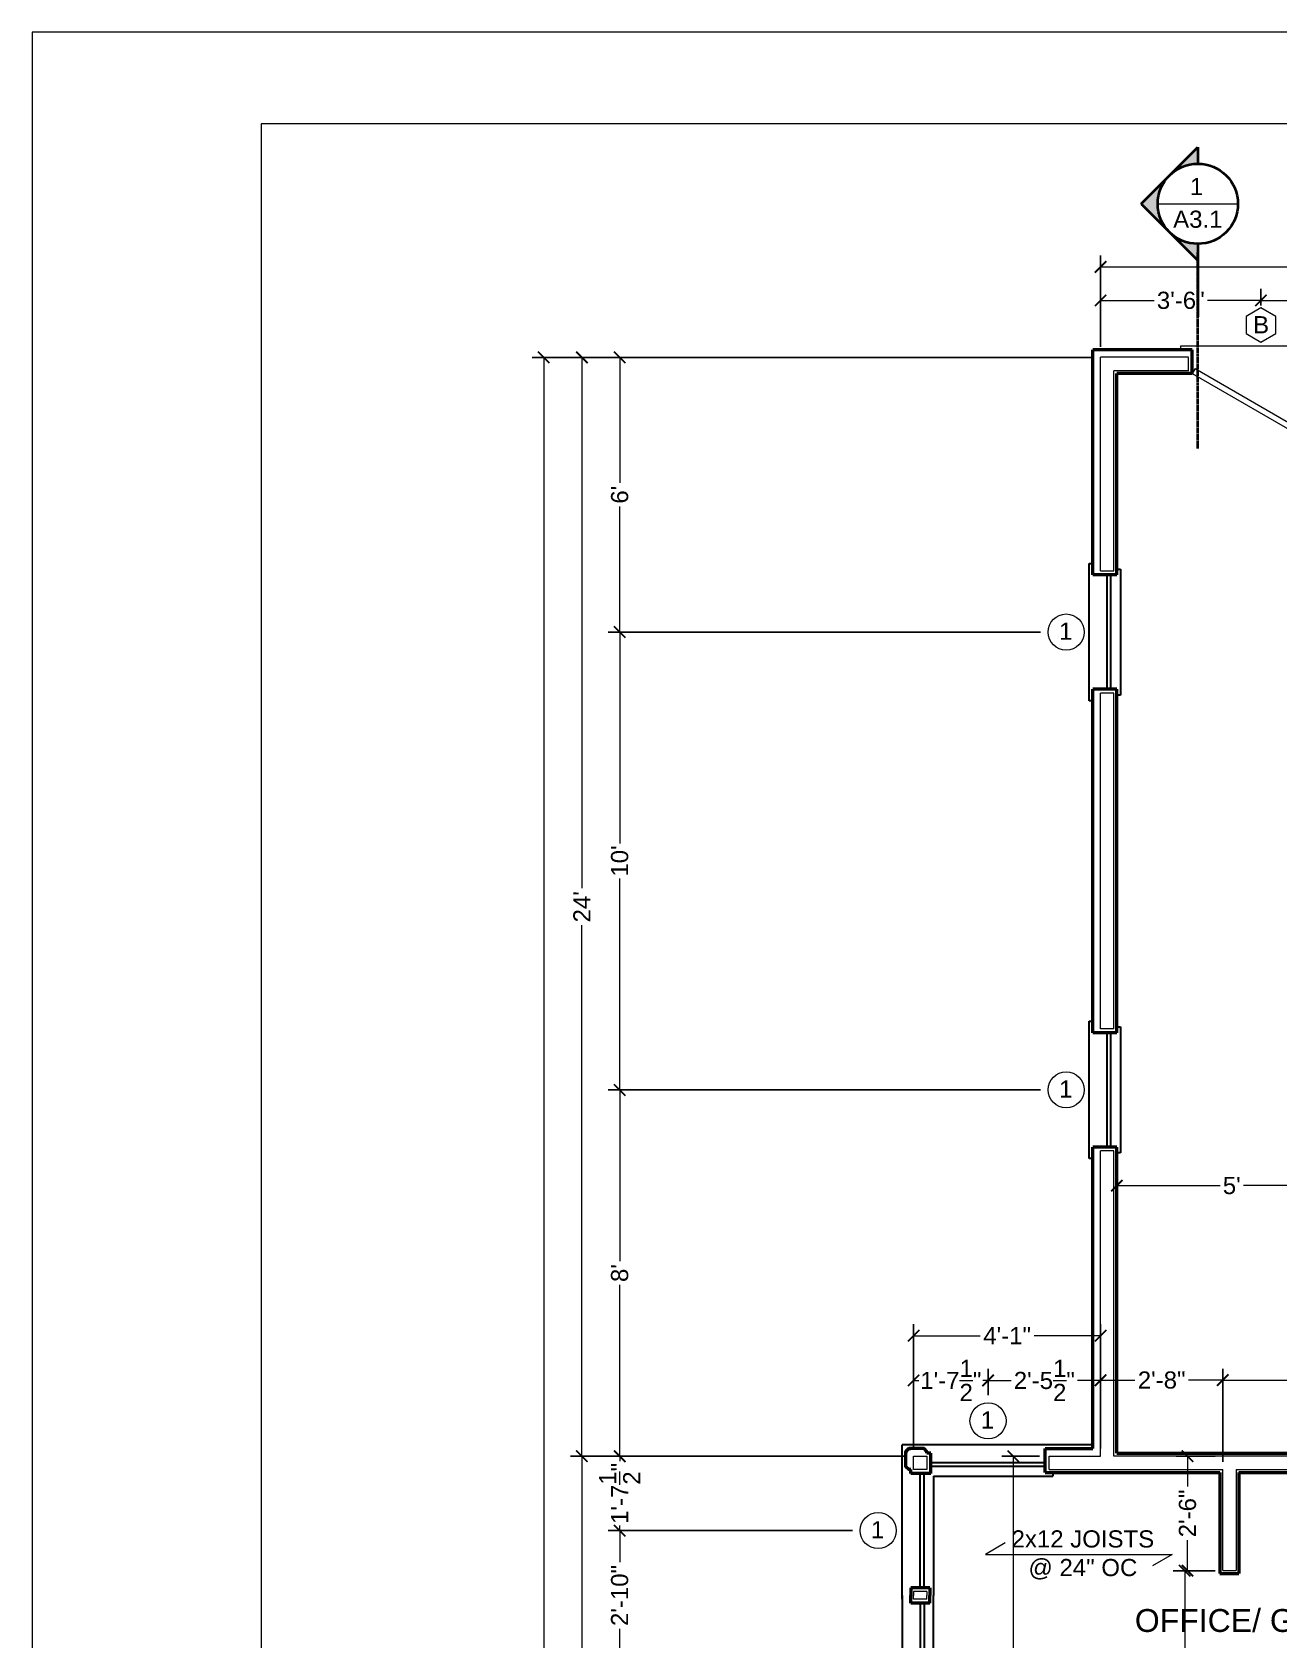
# Model space of a CAD drawing. Header units: inches. Extents: x -4969 to 16721, y 2489 to 24693.
# Drawn here: x 84 to 410.7, y 7537.1 to 7958.5 of the extents above; entities that cross this region are included whole.
import ezdxf

# ---------------------------------------------------------------- set-up
doc = ezdxf.new("R2010")
doc.units = ezdxf.units.IN
doc.header["$MEASUREMENT"] = 0
doc.linetypes.add('CENTER', pattern=[2, 1.25, -0.25, 0.25, -0.25])
doc.layers.get('0').update_dxf_attribs({"lineweight": 5})
doc.layers.add('0-NPLT', color=1, linetype='Continuous', plot=False)
for name, color, linetype, lineweight in [('1', 1, 'Continuous', 9), ('2', 6, 'Continuous', 20), ('3', 3, 'Continuous', 30), ('5', 4, 'Continuous', 50), ('A-DIMSx', 7, 'Continuous', 9), ('A-LINK', 7, 'Continuous', 40), ('A-SYMB', 7, 'Continuous', 20), ('A-TEXTx', 7, 'Continuous', 20)]:
    doc.layers.add(name, color=color, linetype=linetype, lineweight=lineweight)
doc.styles.get("Standard").update_dxf_attribs({"font": 'Arial.ttf'})
doc.dimstyles.get("Standard").update_dxf_attribs({"dimtxt": 3, "dimasz": 2, "dimexe": 0.03125, "dimexo": 0.0625, "dimgap": 0.03125, "dimtad": 0, "dimtoh": 1, "dimdec": 4, "dimlfac": 0.99985, "dimzin": 0, "dimdsep": 46, "dimlunit": 4, "dimtxsty": 'Standard', "dimblk": 'ARCHTICK', "dimblk1": 'ARCHTICK', "dimblk2": 'ARCHTICK', "dimcen": 0.09, "dimclrt": 256, "dimadec": 0, "dimazin": 0, "dimtfac": 1, "dimtdec": 4, "dimtofl": 0, "dimtmove": 0, "dimatfit": 3, "dimfxl": 1, "dimtolj": 1, "dimtzin": 0, "dimarcsym": 0})

# ---------------------------------------------------------------- blocks, each defined once
blk = doc.blocks.new('Section Callout')
at = {"layer": 'A-LINK', "ltscale": 0.1}
h = blk.add_hatch(color=152, dxfattribs=at)
h.paths.add_polyline_path([(1891.06, 7392.5), (1883.64, 7385.08), (1891.06, 7377.65, -0.198912), (1887.98, 7385.08, -0.198912)])
h.paths.add_polyline_path([(1898.48, 7399.92), (1891.06, 7392.5, -0.198912), (1898.48, 7395.58)])
h.paths.add_polyline_path([(1891.06, 7377.65), (1898.48, 7370.23), (1898.48, 7374.58, -0.198912)])
at = {"layer": 'A-LINK', "color": 152, "ltscale": 0.1}
for p, q in [((1883.64, 7385.08), (1898.48, 7399.92)), ((1898.48, 7399.92), (1898.48, 7395.58)), ((1883.64, 7385.08), (1898.48, 7370.23)), ((1898.48, 7374.58), (1898.48, 7370.23)), ((1898.48, 7370.23), (1898.48, 7355.49))]:
    blk.add_line(p, q, dxfattribs=at)
blk.add_circle((1898.48, 7385.08), 10.5, dxfattribs=at)
blk = doc.blocks.new('BORDER 11X17')
at = {"layer": '0-NPLT', "lineweight": 9, "ltscale": 0.1}
blk.add_lwpolyline([(29864.74, -10461.77), (29048.74, -10461.77), (29048.74, -10989.77), (29864.74, -10989.77), (29864.74, -10461.77)], dxfattribs=at)
blk.add_lwpolyline([(29792.74, -10473.77), (29078.74, -10473.77), (29078.74, -10977.77), (29792.74, -10977.77)], close=True, dxfattribs=at)
blk = doc.blocks.new('door plan 36 thirdclosed')
at = {"layer": '1'}
for p, q in [((6155.71, 1261.81), (6155.71, 1265.31)), ((6193.71, 1261.81), (6193.71, 1265.31))]:
    blk.add_line(p, q, dxfattribs=at)
at = {"layer": '1', "lineweight": 5, "ltscale": 0.1}
for p, q in [((6191.96, 1262.36), (6160.78, 1244.36)), ((6192.71, 1261.06), (6161.53, 1243.06)), ((6191.96, 1262.36), (6192.71, 1261.06))]:
    blk.add_line(p, q, dxfattribs=at)
at = {"layer": '1'}
blk.add_arc((6192.71, 1261.06), 36, 180, 210, dxfattribs=at)
at = {"layer": '2'}
for p, q in [((6195.71, 1268.31), (6153.71, 1268.31)), ((6153.71, 1268.31), (6153.71, 1267.31)), ((6195.71, 1267.31), (6195.71, 1268.31))]:
    blk.add_line(p, q, dxfattribs=at)
at = {"layer": '5'}
for p, q in [((6156.71, 1261.06), (6156.71, 1267.31)), ((6192.71, 1261.06), (6192.71, 1267.31))]:
    blk.add_line(p, q, dxfattribs=at)
blk = doc.blocks.new('_ArchTick')
at = {"color": 0, "linetype": 'ByBlock', "lineweight": 0, "const_width": 0.15}
blk.add_lwpolyline([(-0.5, -0.5), (0.5, 0.5)], dxfattribs=at)
blk = doc.blocks.new('*D432')
at = {"layer": 'A-DIMSx', "color": 0, "lineweight": -2, "ltscale": 0.1, "transparency": 16777216}
for p, q in [((298.99, 7565.77), (234.97, 7565.77)), ((298.99, 7531.77), (234.97, 7531.77))]:
    blk.add_line(p, q, dxfattribs=at)
at = {"layer": 'A-DIMSx', "color": 0, "lineweight": 5, "ltscale": 0.1, "transparency": 16777216}
for p, q in [((237.97, 7565.77), (237.97, 7557.54)), ((237.97, 7531.77), (237.97, 7540.01))]:
    blk.add_line(p, q, dxfattribs=at)
at = {"layer": 'Defpoints', "color": 0, "ltscale": 0.1, "transparency": 16777216}
for p in [(237.97, 7565.77), (300.99, 7565.77), (300.99, 7531.77)]:
    blk.add_point(p, dxfattribs=at)
at = {"layer": 'A-DIMSx', "color": 0, "lineweight": 5, "ltscale": 0.1, "transparency": 16777216, "xscale": 3, "yscale": 3, "zscale": 3}
for p, rotation in [((237.97, 7565.77), 90), ((237.97, 7531.77), 270)]:
    blk.add_blockref('_ArchTick', p, dxfattribs=dict(at, rotation=rotation))
at = {"layer": 'A-DIMSx', "ltscale": 0.1, "transparency": 16777216, "insert": (237.97, 7548.77), "char_height": 4.5, "attachment_point": 5, "rotation": 90}
blk.add_mtext('\\A1;2\'-10"', dxfattribs=at)
blk = doc.blocks.new('*D433')
at = {"layer": 'A-DIMSx', "color": 0, "lineweight": -2, "ltscale": 0.1, "transparency": 16777216}
for p, q in [((311, 7585.27), (234.97, 7585.27)), ((298.99, 7565.77), (234.97, 7565.77))]:
    blk.add_line(p, q, dxfattribs=at)
at = {"layer": 'A-DIMSx', "color": 0, "lineweight": 5, "ltscale": 0.1, "transparency": 16777216}
for p, q in [((237.97, 7585.27), (237.97, 7583.93)), ((237.97, 7565.77), (237.97, 7567.11))]:
    blk.add_line(p, q, dxfattribs=at)
at = {"layer": 'Defpoints', "color": 0, "ltscale": 0.1, "transparency": 16777216}
for p in [(237.97, 7585.27), (313, 7585.27), (300.99, 7565.77)]:
    blk.add_point(p, dxfattribs=at)
at = {"layer": 'A-DIMSx', "color": 0, "lineweight": 5, "ltscale": 0.1, "transparency": 16777216, "xscale": 3, "yscale": 3, "zscale": 3}
for p, rotation in [((237.97, 7585.27), 90), ((237.97, 7565.77), 270)]:
    blk.add_blockref('_ArchTick', p, dxfattribs=dict(at, rotation=rotation))
at = {"layer": 'A-DIMSx', "ltscale": 0.1, "transparency": 16777216, "insert": (237.97, 7575.52), "char_height": 4.5, "attachment_point": 5, "rotation": 90}
blk.add_mtext('\\A1;1\'-7{\\H1x;\\S1/2;}"', dxfattribs=at)
blk = doc.blocks.new('glazed porch')
at = {"layer": '1'}
for p, q in [((3378.96, 7427.53), (3378.96, 7430.53)), ((3382.46, 7427.53), (3382.46, 7430.53)), ((3382.46, 7427.53), (3378.96, 7427.53)), ((3382.46, 7395.53), (3378.96, 7395.53)), ((3378.96, 7395.53), (3378.96, 7394.53)), ((3382.46, 7395.53), (3382.46, 7394.53))]:
    blk.add_line(p, q, dxfattribs=at)
at = {"layer": '3'}
for p, q in [((3375.96, 7394.53), (3375.96, 7430.53)), ((3380.68, 7396.53), (3380.68, 7426.53)), ((3381.68, 7396.53), (3381.68, 7426.53)), ((3384.21, 7427.78), (3384.21, 7394.53))]:
    blk.add_line(p, q, dxfattribs=at)
at = {"layer": '5'}
for p, q in [((3378.21, 7426.53), (3378.21, 7427.78)), ((3383.21, 7426.53), (3378.21, 7426.53)), ((3383.21, 7426.53), (3383.21, 7427.78)), ((3383.21, 7396.53), (3378.21, 7396.53)), ((3378.21, 7396.53), (3378.21, 7394.53)), ((3383.21, 7396.53), (3383.21, 7394.53))]:
    blk.add_line(p, q, dxfattribs=at)
for points in [[(3376.96, 7430.53), (3376.96, 7428.53), (3377.71, 7427.78), (3378.21, 7427.78)], [(3384.21, 7430.53), (3384.21, 7427.78), (3383.21, 7427.78)]]:
    blk.add_lwpolyline(points, dxfattribs=at)
blk = doc.blocks.new('*D434')
at = {"layer": 'A-DIMSx', "color": 0, "lineweight": -2, "ltscale": 0.1, "transparency": 16777216}
for p, q in [((311, 7585.27), (225.06, 7585.27)), ((298, 7297.27), (225.06, 7297.27))]:
    blk.add_line(p, q, dxfattribs=at)
at = {"layer": 'A-DIMSx', "color": 0, "lineweight": 5, "ltscale": 0.1, "transparency": 16777216}
for p, q in [((228.06, 7585.27), (228.06, 7446.13)), ((228.06, 7297.27), (228.06, 7436.42))]:
    blk.add_line(p, q, dxfattribs=at)
at = {"layer": 'Defpoints', "color": 0, "ltscale": 0.1, "transparency": 16777216}
for p in [(228.06, 7585.27), (313, 7585.27), (300, 7297.27)]:
    blk.add_point(p, dxfattribs=at)
at = {"layer": 'A-DIMSx', "color": 0, "lineweight": 5, "ltscale": 0.1, "transparency": 16777216, "xscale": 3, "yscale": 3, "zscale": 3}
for p, rotation in [((228.06, 7585.27), 90), ((228.06, 7297.27), 270)]:
    blk.add_blockref('_ArchTick', p, dxfattribs=dict(at, rotation=rotation))
at = {"layer": 'A-DIMSx', "ltscale": 0.1, "transparency": 16777216, "insert": (228.06, 7441.27), "char_height": 4.5, "attachment_point": 5, "rotation": 90}
blk.add_mtext("\\A1;24'", dxfattribs=at)
blk = doc.blocks.new('*D436')
at = {"layer": 'A-DIMSx', "color": 0, "lineweight": -2, "ltscale": 0.1, "transparency": 16777216}
for p, q in [((348, 7585.27), (338.12, 7585.27)), ((340.98, 7439.27), (338.12, 7439.27))]:
    blk.add_line(p, q, dxfattribs=at)
at = {"layer": 'A-DIMSx', "color": 0, "lineweight": 5, "ltscale": 0.1, "transparency": 16777216}
for p, q in [((341.12, 7585.27), (341.12, 7520.79)), ((341.12, 7439.27), (341.12, 7503.76))]:
    blk.add_line(p, q, dxfattribs=at)
at = {"layer": 'Defpoints', "color": 0, "ltscale": 0.1, "transparency": 16777216}
for p in [(341.12, 7585.27), (350, 7585.27), (342.98, 7439.27)]:
    blk.add_point(p, dxfattribs=at)
at = {"layer": 'A-DIMSx', "color": 0, "lineweight": 5, "ltscale": 0.1, "transparency": 16777216, "xscale": 3, "yscale": 3, "zscale": 3}
for p, rotation in [((341.12, 7585.27), 90), ((341.12, 7439.27), 270)]:
    blk.add_blockref('_ArchTick', p, dxfattribs=dict(at, rotation=rotation))
at = {"layer": 'A-DIMSx', "ltscale": 0.1, "transparency": 16777216, "insert": (341.12, 7512.27), "char_height": 4.5, "attachment_point": 5, "rotation": 90}
blk.add_mtext('\\A1;12\'-2"', dxfattribs=at)
blk = doc.blocks.new('*D453')
at = {"layer": 'A-DIMSx', "color": 0, "lineweight": -2, "ltscale": 0.1, "transparency": 16777216}
for p, q in [((396, 7583.77), (396, 7608.21)), ((522, 7583.77), (522, 7608.21))]:
    blk.add_line(p, q, dxfattribs=at)
at = {"layer": 'A-DIMSx', "color": 0, "lineweight": 5, "ltscale": 0.1, "transparency": 16777216}
for p, q in [((396, 7605.21), (450.48, 7605.21)), ((522, 7605.21), (467.51, 7605.21))]:
    blk.add_line(p, q, dxfattribs=at)
at = {"layer": 'Defpoints', "color": 0, "ltscale": 0.1, "transparency": 16777216}
for p in [(396, 7605.21), (396, 7581.77), (522, 7581.77)]:
    blk.add_point(p, dxfattribs=at)
at = {"layer": 'A-DIMSx', "color": 0, "lineweight": 5, "ltscale": 0.1, "transparency": 16777216, "xscale": 3, "yscale": 3, "zscale": 3, "rotation": 180}
blk.add_blockref('_ArchTick', (396, 7605.21), dxfattribs=at)
at = {"layer": 'A-DIMSx', "color": 0, "lineweight": 5, "ltscale": 0.1, "transparency": 16777216, "xscale": 3, "yscale": 3, "zscale": 3}
blk.add_blockref('_ArchTick', (522, 7605.21), dxfattribs=at)
at = {"layer": 'A-DIMSx', "ltscale": 0.1, "transparency": 16777216, "insert": (459, 7605.21), "char_height": 4.5, "attachment_point": 5}
blk.add_mtext('\\A1;10\'-6"', dxfattribs=at)
blk = doc.blocks.new('*D454')
at = {"layer": 'A-DIMSx', "color": 0, "lineweight": -2, "ltscale": 0.1, "transparency": 16777216}
for p, q in [((364, 7604.03), (364, 7608.21)), ((396, 7583.77), (396, 7608.21))]:
    blk.add_line(p, q, dxfattribs=at)
at = {"layer": 'A-DIMSx', "color": 0, "lineweight": 5, "ltscale": 0.1, "transparency": 16777216}
for p, q in [((364, 7605.21), (372.98, 7605.21)), ((396, 7605.21), (387.02, 7605.21))]:
    blk.add_line(p, q, dxfattribs=at)
at = {"layer": 'Defpoints', "color": 0, "ltscale": 0.1, "transparency": 16777216}
for p in [(364, 7605.21), (364, 7602.03), (396, 7581.77)]:
    blk.add_point(p, dxfattribs=at)
at = {"layer": 'A-DIMSx', "color": 0, "lineweight": 5, "ltscale": 0.1, "transparency": 16777216, "xscale": 3, "yscale": 3, "zscale": 3, "rotation": 180}
blk.add_blockref('_ArchTick', (364, 7605.21), dxfattribs=at)
at = {"layer": 'A-DIMSx', "color": 0, "lineweight": 5, "ltscale": 0.1, "transparency": 16777216, "xscale": 3, "yscale": 3, "zscale": 3}
blk.add_blockref('_ArchTick', (396, 7605.21), dxfattribs=at)
at = {"layer": 'A-DIMSx', "ltscale": 0.1, "transparency": 16777216, "insert": (380, 7605.21), "char_height": 4.5, "attachment_point": 5}
blk.add_mtext('\\A1;2\'-8"', dxfattribs=at)
blk = doc.blocks.new('*D456')
at = {"layer": 'A-DIMSx', "color": 0, "lineweight": -2, "ltscale": 0.1, "transparency": 16777216}
for p, q in [((315, 7587.72), (315, 7619.86)), ((364, 7600.53), (364, 7619.86))]:
    blk.add_line(p, q, dxfattribs=at)
at = {"layer": 'A-DIMSx', "color": 0, "lineweight": 5, "ltscale": 0.1, "transparency": 16777216}
for p, q in [((315, 7616.86), (332.42, 7616.86)), ((364, 7616.86), (346.57, 7616.86))]:
    blk.add_line(p, q, dxfattribs=at)
at = {"layer": 'Defpoints', "color": 0, "ltscale": 0.1, "transparency": 16777216}
for p in [(315, 7616.86), (364, 7598.53), (315, 7585.72)]:
    blk.add_point(p, dxfattribs=at)
at = {"layer": 'A-DIMSx', "color": 0, "lineweight": 5, "ltscale": 0.1, "transparency": 16777216, "xscale": 3, "yscale": 3, "zscale": 3, "rotation": 180}
blk.add_blockref('_ArchTick', (315, 7616.86), dxfattribs=at)
at = {"layer": 'A-DIMSx', "color": 0, "lineweight": 5, "ltscale": 0.1, "transparency": 16777216, "xscale": 3, "yscale": 3, "zscale": 3}
blk.add_blockref('_ArchTick', (364, 7616.86), dxfattribs=at)
at = {"layer": 'A-DIMSx', "ltscale": 0.1, "transparency": 16777216, "insert": (339.5, 7616.86), "char_height": 4.5, "attachment_point": 5}
blk.add_mtext('\\A1;4\'-1"', dxfattribs=at)
blk = doc.blocks.new('*D461')
at = {"layer": 'A-DIMSx', "color": 0, "lineweight": -2, "ltscale": 0.1, "transparency": 16777216}
for p, q in [((394, 7555.27), (383.03, 7555.27)), ((394, 7469.27), (383.03, 7469.27))]:
    blk.add_line(p, q, dxfattribs=at)
at = {"layer": 'A-DIMSx', "color": 0, "lineweight": 5, "ltscale": 0.1, "transparency": 16777216}
for p, q in [((386.03, 7555.27), (386.03, 7519.24)), ((386.03, 7469.27), (386.03, 7505.31))]:
    blk.add_line(p, q, dxfattribs=at)
at = {"layer": 'Defpoints', "color": 0, "ltscale": 0.1, "transparency": 16777216}
for p in [(386.03, 7555.27), (396, 7555.27), (396, 7469.27)]:
    blk.add_point(p, dxfattribs=at)
at = {"layer": 'A-DIMSx', "color": 0, "lineweight": 5, "ltscale": 0.1, "transparency": 16777216, "xscale": 3, "yscale": 3, "zscale": 3}
for p, rotation in [((386.03, 7555.27), 90), ((386.03, 7469.27), 270)]:
    blk.add_blockref('_ArchTick', p, dxfattribs=dict(at, rotation=rotation))
at = {"layer": 'A-DIMSx', "ltscale": 0.1, "transparency": 16777216, "insert": (386.03, 7512.27), "char_height": 4.5, "attachment_point": 5, "rotation": 90}
blk.add_mtext('\\A1;7\'-2"', dxfattribs=at)
blk = doc.blocks.new('*D462')
at = {"layer": 'A-DIMSx', "color": 0, "lineweight": -2, "ltscale": 0.1, "transparency": 16777216}
for p, q in [((394, 7585.27), (383.78, 7585.27)), ((394, 7555.27), (383.78, 7555.27))]:
    blk.add_line(p, q, dxfattribs=at)
at = {"layer": 'A-DIMSx', "color": 0, "lineweight": 5, "ltscale": 0.1, "transparency": 16777216}
for p, q in [((386.78, 7585.27), (386.78, 7577.29)), ((386.78, 7555.27), (386.78, 7563.26))]:
    blk.add_line(p, q, dxfattribs=at)
at = {"layer": 'Defpoints', "color": 0, "ltscale": 0.1, "transparency": 16777216}
for p in [(386.78, 7585.27), (396, 7585.27), (396, 7555.27)]:
    blk.add_point(p, dxfattribs=at)
at = {"layer": 'A-DIMSx', "color": 0, "lineweight": 5, "ltscale": 0.1, "transparency": 16777216, "xscale": 3, "yscale": 3, "zscale": 3}
for p, rotation in [((386.78, 7585.27), 90), ((386.78, 7555.27), 270)]:
    blk.add_blockref('_ArchTick', p, dxfattribs=dict(at, rotation=rotation))
at = {"layer": 'A-DIMSx', "ltscale": 0.1, "transparency": 16777216, "insert": (386.78, 7570.27), "char_height": 4.5, "attachment_point": 5, "rotation": 90}
blk.add_mtext('\\A1;2\'-6"', dxfattribs=at)
blk = doc.blocks.new('*D463')
at = {"layer": 'A-DIMSx', "color": 0, "lineweight": -2, "ltscale": 0.1, "transparency": 16777216}
for p, q in [((315, 7587.72), (315, 7608.13)), ((334.5, 7601.28), (334.5, 7608.13))]:
    blk.add_line(p, q, dxfattribs=at)
at = {"layer": 'A-DIMSx', "color": 0, "lineweight": 5, "ltscale": 0.1, "transparency": 16777216}
for p, q in [((315, 7605.13), (316.34, 7605.13)), ((334.5, 7605.13), (333.16, 7605.13))]:
    blk.add_line(p, q, dxfattribs=at)
at = {"layer": 'Defpoints', "color": 0, "ltscale": 0.1, "transparency": 16777216}
for p in [(334.5, 7605.13), (334.5, 7599.28), (315, 7585.72)]:
    blk.add_point(p, dxfattribs=at)
at = {"layer": 'A-DIMSx', "color": 0, "lineweight": 5, "ltscale": 0.1, "transparency": 16777216, "xscale": 3, "yscale": 3, "zscale": 3, "rotation": 180}
blk.add_blockref('_ArchTick', (315, 7605.13), dxfattribs=at)
at = {"layer": 'A-DIMSx', "color": 0, "lineweight": 5, "ltscale": 0.1, "transparency": 16777216, "xscale": 3, "yscale": 3, "zscale": 3}
blk.add_blockref('_ArchTick', (334.5, 7605.13), dxfattribs=at)
at = {"layer": 'A-DIMSx', "ltscale": 0.1, "transparency": 16777216, "insert": (324.75, 7605.13), "char_height": 4.5, "attachment_point": 5}
blk.add_mtext('\\A1;1\'-7{\\H1x;\\S1/2;}"', dxfattribs=at)
blk = doc.blocks.new('*D464')
at = {"layer": 'A-DIMSx', "color": 0, "lineweight": -2, "ltscale": 0.1, "transparency": 16777216}
for p, q in [((334.5, 7601.28), (334.5, 7608.13)), ((364, 7587.27), (364, 7608.13))]:
    blk.add_line(p, q, dxfattribs=at)
at = {"layer": 'A-DIMSx', "color": 0, "lineweight": 5, "ltscale": 0.1, "transparency": 16777216}
for p, q in [((334.5, 7605.13), (340.59, 7605.13)), ((364, 7605.13), (357.91, 7605.13))]:
    blk.add_line(p, q, dxfattribs=at)
at = {"layer": 'Defpoints', "color": 0, "ltscale": 0.1, "transparency": 16777216}
for p in [(364, 7605.13), (334.5, 7599.28), (364, 7585.27)]:
    blk.add_point(p, dxfattribs=at)
at = {"layer": 'A-DIMSx', "color": 0, "lineweight": 5, "ltscale": 0.1, "transparency": 16777216, "xscale": 3, "yscale": 3, "zscale": 3, "rotation": 180}
blk.add_blockref('_ArchTick', (334.5, 7605.13), dxfattribs=at)
at = {"layer": 'A-DIMSx', "color": 0, "lineweight": 5, "ltscale": 0.1, "transparency": 16777216, "xscale": 3, "yscale": 3, "zscale": 3}
blk.add_blockref('_ArchTick', (364, 7605.13), dxfattribs=at)
at = {"layer": 'A-DIMSx', "ltscale": 0.1, "transparency": 16777216, "insert": (349.25, 7605.13), "char_height": 4.5, "attachment_point": 5}
blk.add_mtext('\\A1;2\'-5{\\H1x;\\S1/2;}"', dxfattribs=at)
blk = doc.blocks.new('*D479')
at = {"layer": 'A-DIMSx', "color": 0, "lineweight": -2, "ltscale": 0.1, "transparency": 16777216}
for p, q in [((361.47, 7873.27), (225.06, 7873.27)), ((312.67, 7585.27), (225.06, 7585.27))]:
    blk.add_line(p, q, dxfattribs=at)
at = {"layer": 'A-DIMSx', "color": 0, "lineweight": 5, "ltscale": 0.1, "transparency": 16777216}
for p, q in [((228.06, 7873.27), (228.06, 7734.13)), ((228.06, 7585.27), (228.06, 7724.42))]:
    blk.add_line(p, q, dxfattribs=at)
at = {"layer": 'Defpoints', "color": 0, "ltscale": 0.1, "transparency": 16777216}
for p in [(228.06, 7873.27), (363.47, 7873.27), (314.67, 7585.27)]:
    blk.add_point(p, dxfattribs=at)
at = {"layer": 'A-DIMSx', "color": 0, "lineweight": 5, "ltscale": 0.1, "transparency": 16777216, "xscale": 3, "yscale": 3, "zscale": 3}
for p, rotation in [((228.06, 7873.27), 90), ((228.06, 7585.27), 270)]:
    blk.add_blockref('_ArchTick', p, dxfattribs=dict(at, rotation=rotation))
at = {"layer": 'A-DIMSx', "ltscale": 0.1, "transparency": 16777216, "insert": (228.06, 7729.27), "char_height": 4.5, "attachment_point": 5, "rotation": 90}
blk.add_mtext("\\A1;24'", dxfattribs=at)
blk = doc.blocks.new('window plan 30')
at = {"layer": '1'}
for p, q in [((181.69, 1684.26), (181.69, 1680.76)), ((213.69, 1684.26), (213.69, 1680.76))]:
    blk.add_line(p, q, dxfattribs=at)
at = {"layer": '3'}
for p, q in [((181.19, 1685.01), (181.19, 1686.01)), ((181.19, 1686.01), (214.19, 1686.01)), ((214.19, 1686.01), (214.19, 1685.01)), ((212.69, 1683.48), (182.69, 1683.48)), ((212.69, 1682.48), (182.69, 1682.48)), ((179.69, 1677.76), (179.69, 1678.76)), ((215.69, 1677.76), (179.69, 1677.76)), ((215.69, 1678.76), (215.69, 1677.76))]:
    blk.add_line(p, q, dxfattribs=at)
at = {"layer": '5'}
for p, q in [((182.69, 1685.01), (182.69, 1678.76)), ((212.69, 1685.01), (212.69, 1678.76))]:
    blk.add_line(p, q, dxfattribs=at)
blk = doc.blocks.new('*D500')
at = {"layer": 'A-DIMSx', "color": 0, "lineweight": -2, "ltscale": 0.1, "transparency": 16777216}
for p, q in [((364, 7876.05), (364, 7891.19)), ((406.01, 7888.25), (406.01, 7891.19))]:
    blk.add_line(p, q, dxfattribs=at)
at = {"layer": 'A-DIMSx', "color": 0, "lineweight": 5, "ltscale": 0.1, "transparency": 16777216}
for p, q in [((364, 7888.19), (378.02, 7888.19)), ((406.01, 7888.19), (391.98, 7888.19))]:
    blk.add_line(p, q, dxfattribs=at)
at = {"layer": 'Defpoints', "color": 0, "ltscale": 0.1, "transparency": 16777216}
for p in [(406.01, 7888.19), (406.01, 7886.25), (364, 7874.05)]:
    blk.add_point(p, dxfattribs=at)
at = {"layer": 'A-DIMSx', "color": 0, "lineweight": 5, "ltscale": 0.1, "transparency": 16777216, "xscale": 3, "yscale": 3, "zscale": 3, "rotation": 180}
blk.add_blockref('_ArchTick', (364, 7888.19), dxfattribs=at)
at = {"layer": 'A-DIMSx', "color": 0, "lineweight": 5, "ltscale": 0.1, "transparency": 16777216, "xscale": 3, "yscale": 3, "zscale": 3}
blk.add_blockref('_ArchTick', (406.01, 7888.19), dxfattribs=at)
at = {"layer": 'A-DIMSx', "ltscale": 0.1, "transparency": 16777216, "insert": (385, 7888.19), "char_height": 4.5, "attachment_point": 5}
blk.add_mtext('\\A1;3\'-6"', dxfattribs=at)
blk = doc.blocks.new('*D501')
at = {"layer": 'A-DIMSx', "color": 0, "lineweight": -2, "ltscale": 0.1, "transparency": 16777216}
for p, q in [((348.23, 7681.27), (234.97, 7681.27)), ((311, 7585.27), (234.97, 7585.27))]:
    blk.add_line(p, q, dxfattribs=at)
at = {"layer": 'A-DIMSx', "color": 0, "lineweight": 5, "ltscale": 0.1, "transparency": 16777216}
for p, q in [((237.97, 7681.27), (237.97, 7636.35)), ((237.97, 7585.27), (237.97, 7630.2))]:
    blk.add_line(p, q, dxfattribs=at)
at = {"layer": 'Defpoints', "color": 0, "ltscale": 0.1, "transparency": 16777216}
for p in [(237.97, 7681.27), (350.23, 7681.27), (313, 7585.27)]:
    blk.add_point(p, dxfattribs=at)
at = {"layer": 'A-DIMSx', "color": 0, "lineweight": 5, "ltscale": 0.1, "transparency": 16777216, "xscale": 3, "yscale": 3, "zscale": 3}
for p, rotation in [((237.97, 7681.27), 90), ((237.97, 7585.27), 270)]:
    blk.add_blockref('_ArchTick', p, dxfattribs=dict(at, rotation=rotation))
at = {"layer": 'A-DIMSx', "ltscale": 0.1, "transparency": 16777216, "insert": (237.97, 7633.27), "char_height": 4.5, "attachment_point": 5, "rotation": 90}
blk.add_mtext("\\A1;8'", dxfattribs=at)
blk = doc.blocks.new('*D502')
at = {"layer": 'A-DIMSx', "color": 0, "lineweight": -2, "ltscale": 0.1, "transparency": 16777216}
for p, q in [((348.23, 7801.27), (234.97, 7801.27)), ((348.23, 7681.27), (234.97, 7681.27))]:
    blk.add_line(p, q, dxfattribs=at)
at = {"layer": 'A-DIMSx', "color": 0, "lineweight": 5, "ltscale": 0.1, "transparency": 16777216}
for p, q in [((237.97, 7801.27), (237.97, 7745.88)), ((237.97, 7681.27), (237.97, 7736.67))]:
    blk.add_line(p, q, dxfattribs=at)
at = {"layer": 'Defpoints', "color": 0, "ltscale": 0.1, "transparency": 16777216}
for p in [(237.97, 7801.27), (350.23, 7801.27), (350.23, 7681.27)]:
    blk.add_point(p, dxfattribs=at)
at = {"layer": 'A-DIMSx', "color": 0, "lineweight": 5, "ltscale": 0.1, "transparency": 16777216, "xscale": 3, "yscale": 3, "zscale": 3}
for p, rotation in [((237.97, 7801.27), 90), ((237.97, 7681.27), 270)]:
    blk.add_blockref('_ArchTick', p, dxfattribs=dict(at, rotation=rotation))
at = {"layer": 'A-DIMSx', "ltscale": 0.1, "transparency": 16777216, "insert": (237.97, 7741.27), "char_height": 4.5, "attachment_point": 5, "rotation": 90}
blk.add_mtext("\\A1;10'", dxfattribs=at)
blk = doc.blocks.new('*D503')
at = {"layer": 'A-DIMSx', "color": 0, "lineweight": -2, "ltscale": 0.1, "transparency": 16777216}
for p, q in [((361.47, 7873.27), (234.97, 7873.27)), ((348.23, 7801.27), (234.97, 7801.27))]:
    blk.add_line(p, q, dxfattribs=at)
at = {"layer": 'A-DIMSx', "color": 0, "lineweight": 5, "ltscale": 0.1, "transparency": 16777216}
for p, q in [((237.97, 7873.27), (237.97, 7840.36)), ((237.97, 7801.27), (237.97, 7834.19))]:
    blk.add_line(p, q, dxfattribs=at)
at = {"layer": 'Defpoints', "color": 0, "ltscale": 0.1, "transparency": 16777216}
for p in [(237.97, 7873.27), (363.47, 7873.27), (350.23, 7801.27)]:
    blk.add_point(p, dxfattribs=at)
at = {"layer": 'A-DIMSx', "color": 0, "lineweight": 5, "ltscale": 0.1, "transparency": 16777216, "xscale": 3, "yscale": 3, "zscale": 3}
for p, rotation in [((237.97, 7873.27), 90), ((237.97, 7801.27), 270)]:
    blk.add_blockref('_ArchTick', p, dxfattribs=dict(at, rotation=rotation))
at = {"layer": 'A-DIMSx', "ltscale": 0.1, "transparency": 16777216, "insert": (237.97, 7837.27), "char_height": 4.5, "attachment_point": 5, "rotation": 90}
blk.add_mtext("\\A1;6'", dxfattribs=at)
blk = doc.blocks.new('*D504')
at = {"layer": 'A-DIMSx', "color": 0, "lineweight": -2, "ltscale": 0.1, "transparency": 16777216}
for p, q in [((361.47, 7873.27), (215.06, 7873.27)), ((454, 7001.77), (215.06, 7001.77))]:
    blk.add_line(p, q, dxfattribs=at)
at = {"layer": 'A-DIMSx', "color": 0, "lineweight": 5, "ltscale": 0.1, "transparency": 16777216}
for p, q in [((218.06, 7873.27), (218.06, 7447.88)), ((218.06, 7001.77), (218.06, 7427.17))]:
    blk.add_line(p, q, dxfattribs=at)
at = {"layer": 'Defpoints', "color": 0, "ltscale": 0.1, "transparency": 16777216}
for p in [(218.06, 7873.27), (363.47, 7873.27), (456, 7001.77)]:
    blk.add_point(p, dxfattribs=at)
at = {"layer": 'A-DIMSx', "color": 0, "lineweight": 5, "ltscale": 0.1, "transparency": 16777216, "xscale": 3, "yscale": 3, "zscale": 3}
for p, rotation in [((218.06, 7873.27), 90), ((218.06, 7001.77), 270)]:
    blk.add_blockref('_ArchTick', p, dxfattribs=dict(at, rotation=rotation))
at = {"layer": 'A-DIMSx', "ltscale": 0.1, "transparency": 16777216, "insert": (218.06, 7437.52), "char_height": 4.5, "attachment_point": 5, "rotation": 90}
blk.add_mtext('\\A1;72\'-7{\\H1x;\\S1/2;}"', dxfattribs=at)
blk = doc.blocks.new('*D508')
at = {"layer": 'A-DIMSx', "color": 0, "lineweight": -2, "ltscale": 0.1, "transparency": 16777216}
for p, q in [((406.01, 7886.89), (406.01, 7891.19)), ((652, 7875.8), (652, 7891.19))]:
    blk.add_line(p, q, dxfattribs=at)
at = {"layer": 'A-DIMSx', "color": 0, "lineweight": 5, "ltscale": 0.1, "transparency": 16777216}
for p, q in [((406.01, 7888.19), (520.23, 7888.19)), ((652, 7888.19), (537.77, 7888.19))]:
    blk.add_line(p, q, dxfattribs=at)
at = {"layer": 'Defpoints', "color": 0, "ltscale": 0.1, "transparency": 16777216}
for p in [(652, 7888.19), (406.01, 7884.89), (652, 7873.8)]:
    blk.add_point(p, dxfattribs=at)
at = {"layer": 'A-DIMSx', "color": 0, "lineweight": 5, "ltscale": 0.1, "transparency": 16777216, "xscale": 3, "yscale": 3, "zscale": 3, "rotation": 180}
blk.add_blockref('_ArchTick', (406.01, 7888.19), dxfattribs=at)
at = {"layer": 'A-DIMSx', "color": 0, "lineweight": 5, "ltscale": 0.1, "transparency": 16777216, "xscale": 3, "yscale": 3, "zscale": 3}
blk.add_blockref('_ArchTick', (652, 7888.19), dxfattribs=at)
at = {"layer": 'A-DIMSx', "ltscale": 0.1, "transparency": 16777216, "insert": (529, 7888.19), "char_height": 4.5, "attachment_point": 5}
blk.add_mtext('\\A1;20\'-6"', dxfattribs=at)
blk = doc.blocks.new('*D523')
at = {"layer": 'A-DIMSx', "color": 0, "lineweight": -2, "ltscale": 0.1, "transparency": 16777216}
for p, q in [((364, 7876.05), (364, 7899.98)), ((652, 7875.86), (652, 7899.98))]:
    blk.add_line(p, q, dxfattribs=at)
at = {"layer": 'A-DIMSx', "color": 0, "lineweight": 5, "ltscale": 0.1, "transparency": 16777216}
for p, q in [((364, 7896.98), (503.14, 7896.98)), ((652, 7896.98), (512.85, 7896.98))]:
    blk.add_line(p, q, dxfattribs=at)
at = {"layer": 'Defpoints', "color": 0, "ltscale": 0.1, "transparency": 16777216}
for p in [(652, 7896.98), (364, 7874.05), (652, 7873.86)]:
    blk.add_point(p, dxfattribs=at)
at = {"layer": 'A-DIMSx', "color": 0, "lineweight": 5, "ltscale": 0.1, "transparency": 16777216, "xscale": 3, "yscale": 3, "zscale": 3, "rotation": 180}
blk.add_blockref('_ArchTick', (364, 7896.98), dxfattribs=at)
at = {"layer": 'A-DIMSx', "color": 0, "lineweight": 5, "ltscale": 0.1, "transparency": 16777216, "xscale": 3, "yscale": 3, "zscale": 3}
blk.add_blockref('_ArchTick', (652, 7896.98), dxfattribs=at)
at = {"layer": 'A-DIMSx', "ltscale": 0.1, "transparency": 16777216, "insert": (508, 7896.98), "char_height": 4.5, "attachment_point": 5}
blk.add_mtext("\\A1;24'", dxfattribs=at)
blk = doc.blocks.new('*D821')
at = {"layer": 'A-DIMSx', "color": 0, "lineweight": -2, "ltscale": 0.25, "transparency": 16777216}
for p, q in [((368.25, 7662.77), (368.25, 7653.18)), ((428.5, 7626.77), (428.5, 7659.18))]:
    blk.add_line(p, q, dxfattribs=at)
at = {"layer": 'A-DIMSx', "color": 0, "lineweight": 5, "ltscale": 0.25, "transparency": 16777216}
for p, q in [((368.25, 7656.18), (395.3, 7656.18)), ((428.5, 7656.18), (401.44, 7656.18))]:
    blk.add_line(p, q, dxfattribs=at)
at = {"layer": 'Defpoints', "color": 0, "ltscale": 0.25, "transparency": 16777216}
for p in [(368.25, 7664.77), (368.25, 7656.18), (428.5, 7624.77)]:
    blk.add_point(p, dxfattribs=at)
at = {"layer": 'A-DIMSx', "color": 0, "lineweight": 5, "ltscale": 0.25, "transparency": 16777216, "xscale": 3, "yscale": 3, "zscale": 3, "rotation": 180}
blk.add_blockref('_ArchTick', (368.25, 7656.18), dxfattribs=at)
at = {"layer": 'A-DIMSx', "color": 0, "lineweight": 5, "ltscale": 0.25, "transparency": 16777216, "xscale": 3, "yscale": 3, "zscale": 3}
blk.add_blockref('_ArchTick', (428.5, 7656.18), dxfattribs=at)
at = {"layer": 'A-DIMSx', "ltscale": 0.25, "transparency": 16777216, "insert": (398.37, 7656.18), "char_height": 4.5, "attachment_point": 5}
blk.add_mtext("\\A1;5'", dxfattribs=at)

msp = doc.modelspace()

# ---------------------------------------------------------------- linework, layer by layer
at = {"layer": '1'}
for p, q in [((386.9965993, 7873.2747155), (363.9965993, 7873.2747155)), ((363.9965993, 7817.2747155), (363.9965993, 7873.2747155)), ((386.9965993, 7869.7747155), (367.4965993, 7869.7747155)), ((367.4965993, 7817.2747155), (367.4965993, 7869.7747155)), ((363.9965993, 7697.2747155), (363.9965993, 7785.2747155)), ((367.4965993, 7697.2747155), (367.4965993, 7785.2747155)), ((363.9965993, 7585.2747155), (363.9965993, 7665.2747155)), ((367.4965993, 7585.2747155), (367.4965993, 7665.2747155)), ((350.4965993, 7581.7747155), (350.4965993, 7585.2747155)), ((350.4965993, 7585.2747155), (363.9965993, 7585.2747155)), ((606.9965993, 7585.2747155), (367.4965993, 7585.2747155)), ((350.4965993, 7581.7747155), (395.9965993, 7581.7747155)), ((395.9965993, 7555.2747155), (395.9965993, 7581.7747155)), ((399.4965993, 7581.7747155), (399.4965993, 7555.2747155)), ((399.4965993, 7581.7747155), (518.4965993, 7581.7747155)), ((395.9965993, 7555.2747155), (399.4965993, 7555.2747155)), ((318.4965993, 7549.7847155), (314.9965993, 7549.7847155)), ((314.9965993, 7549.7847155), (314.9965993, 7548.7747155)), ((318.4965993, 7549.7847155), (318.4965993, 7548.7747155))]:
    msp.add_line(p, q, dxfattribs=at)
msp.add_lwpolyline([(314.9965993, 7585.2747155), (318.4965993, 7585.2747155), (318.4965993, 7581.7747155), (314.9965993, 7581.7747155), (314.9965993, 7585.2747155)], dxfattribs=at)
at = {"layer": '2', "color": 152, "ltscale": 0.1}
msp.add_line((378.9814717, 7913.5112901), (399.9814717, 7913.5112901), dxfattribs=at)
at = {"layer": '2', "ltscale": 0.25}
msp.add_lwpolyline([(338.9947249, 7562.5355785), (333.7985725, 7559.5355785), (382.7864698, 7559.5355785), (377.5903174, 7556.5355785)], dxfattribs=at)
at = {"layer": '3'}
for p, q in [((361.9965993, 7588.2747155), (311.9965993, 7588.2747155)), ((311.9965993, 7547.7747155), (311.9965993, 7588.2747155)), ((316.7206886, 7550.7747155), (316.7206887, 7580.7747155)), ((317.7206886, 7550.7747155), (317.7206887, 7580.7747155)), ((349.4965993, 7583.5506262), (319.4965993, 7583.5506261)), ((349.4965993, 7582.5506262), (319.4965993, 7582.5506261)), ((351.4965993, 7581.0247155), (351.4965993, 7580.0247155)), ((320.2465993, 7580.0247155), (351.4965993, 7580.0247155)), ((320.2465993, 7580.0247155), (320.2465993, 7548.7747155))]:
    msp.add_line(p, q, dxfattribs=at)
at = {"layer": '5'}
for p, q in [((387.9965993, 7875.2747155), (361.9965993, 7875.2747155)), ((361.9965993, 7816.2747155), (361.9965993, 7875.2747155)), ((387.9965993, 7869.0247155), (368.2465993, 7869.0247155)), ((368.2465993, 7816.2747155), (368.2465993, 7869.0247155)), ((361.9965993, 7696.2747155), (361.9965993, 7786.2747155)), ((368.2465993, 7696.2747155), (368.2465993, 7786.2747155)), ((361.9965993, 7587.2747155), (361.9965993, 7666.2747155)), ((368.2465993, 7586.0247155), (368.2465993, 7666.2747155)), ((319.4965993, 7586.0247155), (318.4965993, 7586.0247155)), ((319.4965993, 7580.7747155), (319.4965993, 7586.0247155)), ((349.4965993, 7581.0247155), (349.4965993, 7587.2747155)), ((349.4965993, 7587.2747155), (361.9965993, 7587.2747155)), ((368.2465993, 7586.0247155), (607.9965993, 7586.0247155)), ((314.2465993, 7580.7747155), (314.2465993, 7581.7747155)), ((319.4965993, 7580.7747155), (314.2465993, 7580.7747155)), ((349.4965993, 7581.0247155), (395.2465993, 7581.0247155)), ((395.2465993, 7581.0247155), (395.2465993, 7554.5247155)), ((400.2465993, 7581.0247155), (400.2465993, 7554.5247155)), ((400.2465993, 7581.0247155), (517.7465993, 7581.0247155)), ((395.2465993, 7554.5247155), (400.2465993, 7554.5247155)), ((319.2465993, 7550.7747155), (314.2465993, 7550.7747155)), ((314.2465993, 7550.7747155), (314.2465993, 7548.7747155)), ((319.2465993, 7550.7747155), (319.2465993, 7548.7747155))]:
    msp.add_line(p, q, dxfattribs=at)
for points in [[(314.2465993, 7581.7747155), (313.7465993, 7581.7747155), (312.9965993, 7582.5247155), (312.9965993, 7586.5247155), (313.7465993, 7587.2747155), (314.2465993, 7587.2747155)], [(318.4965993, 7586.0247155), (318.4965993, 7586.5247155), (317.7465993, 7587.2747155), (313.7465993, 7587.2747155), (312.9965993, 7586.5247155), (312.9965993, 7586.0247155)]]:
    msp.add_lwpolyline(points, dxfattribs=at)
at = {"layer": 'A-LINK', "color": 152, "linetype": 'CENTER', "ltscale": 0.15}
msp.add_line((389.4814717, 7849.3730634), (389.4814717, 7900.783368), dxfattribs=at)
at = {"layer": 'A-SYMB', "ltscale": 0.1}
msp.add_lwpolyline([(409.9029061, 7884.0021988), (406.0057918, 7886.2521988), (402.1086774, 7884.0021988), (402.1086774, 7879.5021988), (406.0057918, 7877.2521988), (409.9029061, 7879.5021988)], close=True, dxfattribs=at)
at = {"layer": 'A-SYMB', "ltscale": 0.25}
for centre in [(354.9635798, 7801.2747155), (354.9635798, 7681.2747155), (334.4965993, 7594.5506262), (305.7206886, 7565.7747155)]:
    msp.add_circle(centre, 4.729898, dxfattribs=at)

# ---------------------------------------------------------------- block references
at = {"ltscale": 0.1, "xscale": 2, "yscale": 2, "zscale": 2}
msp.add_blockref('BORDER 11X17', (-58013.4783869, 28882.0450796), dxfattribs=at)
at = {"color": 152, "ltscale": 0.1}
msp.add_blockref('Section Callout', (-1509.0034792, 528.4357064), dxfattribs=at)
at = {"rotation": 270}
for p in [(-1316.7629759, 7998.9637675), (-1316.7629759, 7878.9637675)]:
    msp.add_blockref('window plan 30', p, dxfattribs=at)
at = {"color": 152, "ltscale": 0.25, "xscale": -1, "rotation": 180.0000000729038}
msp.add_blockref('glazed porch', (-3063.9610948, 14943.3026454), dxfattribs=at)
at = {"layer": '2', "ltscale": 0.1, "xscale": -1}
msp.add_blockref('door plan 36 thirdclosed', (6580.7070677, 6607.9616724), dxfattribs=at)

# ---------------------------------------------------------------- texts
at = {"layer": 'A-LINK', "color": 152, "ltscale": 0.1, "attachment_point": 5}
for s, insert, char_height, width in [('{1}', (389.1713286, 7918.0546411), 4.5, 9.771161836), ('{\\H0.75x;A3.1}', (389.4772139, 7909.4513259), 6, 9.85131083)]:
    msp.add_mtext(s, dxfattribs=dict(at, insert=insert, char_height=char_height, width=width))
at = {"layer": 'A-TEXTx', "ltscale": 0.5}
for s, insert, char_height, width, attachment_point in [('{B}', (406.0607251, 7881.8173749), 4.5, 5.465913137, 5), ('{1}', (354.8653921, 7801.5163755), 4.5, 5.465913137, 5), ('{1}', (354.8653921, 7681.5163755), 4.5, 5.465913137, 5), ('{1}', (334.3190334, 7594.7702044), 4.5, 5.465913137, 5), ('{1}', (305.5431228, 7565.9942938), 4.5, 5.465913137, 5), ('2x12 JOISTS \\P@ 24" OC', (359.3551897, 7565.843327), 4.5, 65.165552809, 2), ('{OFFICE/ GUEST BEDROOM}', (427.9115433, 7545.2127604), 6, 108.704797621, 2)]:
    msp.add_mtext(s, dxfattribs=dict(at, insert=insert, char_height=char_height, width=width, attachment_point=attachment_point))

# ---------------------------------------------------------------- dimensions: what is measured, and where the dimension line sits
at = {"layer": 'A-DIMSx', "ltscale": 0.1}
for base, p1, p2, override, picture, middle in [((651.9965993, 7896.9836401), (363.9965993, 7874.0476826), (651.9965993, 7873.8560376), {"dimtxt": 4.5, "dimasz": 3, "dimexe": 3, "dimexo": 2, "dimgap": 1, "dimlfac": -47.9928, "dimlwd": 5}, '*D523', (507.9965993, 7896.9836401)), ((406.0057918, 7888.187058), (363.9965993, 7874.0476826), (406.0057918, 7886.2521988), {"dimtxt": 4.5, "dimasz": 3, "dimexe": 3, "dimexo": 2, "dimgap": 1, "dimlfac": -47.9928, "dimlwd": 5}, '*D500', (385.0011955, 7888.187058)), ((651.9965993, 7888.187058), (406.0057918, 7884.8891282), (651.9965993, 7873.8015535), {"dimtxt": 4.5, "dimasz": 3, "dimexe": 3, "dimexo": 2, "dimgap": 1, "dimlfac": -47.9928, "dimlwd": 5}, '*D508', (529.0011955, 7888.187058)), ((314.9965993, 7616.8590372), (363.9965993, 7598.5277286), (314.9965993, 7585.7243988), {"dimtxt": 4.5, "dimasz": 3, "dimexe": 3, "dimexo": 2, "dimgap": 1, "dimlfac": -47.9928, "dimlwd": 5}, '*D456', (339.4965993, 7616.8590372)), ((334.4965993, 7605.134454), (314.9965993, 7585.7243988), (334.4965993, 7599.2805241), {"dimtxt": 4.5, "dimasz": 3, "dimexe": 3, "dimexo": 2, "dimgap": 1, "dimlfac": -47.9928, "dimlwd": 5}, '*D463', (324.7465993, 7605.134454)), ((363.9965993, 7605.134454), (334.4965993, 7599.2805241), (363.9965993, 7585.2747155), {"dimtxt": 4.5, "dimasz": 3, "dimexe": 3, "dimexo": 2, "dimgap": 1, "dimlfac": -47.9928, "dimlwd": 5}, '*D464', (349.2465993, 7605.134454)), ((363.9965993, 7605.2146945), (395.9965993, 7581.7747155), (363.9965993, 7602.0277286), {"dimtxt": 4.5, "dimasz": 3, "dimexe": 3, "dimexo": 2, "dimgap": 1, "dimlfac": 0.99985, "dimlwd": 5}, '*D454', (379.9965993, 7605.2146945)), ((395.9965993, 7605.2146945), (521.9965993, 7581.7747155), (395.9965993, 7581.7747155), {"dimtxt": 4.5, "dimasz": 3, "dimexe": 3, "dimexo": 2, "dimgap": 1, "dimlfac": 0.99985, "dimlwd": 5}, '*D453', (458.9965993, 7605.2146945))]:
    dim = msp.add_linear_dim(base=base, p1=p1, p2=p2, dimstyle='Standard', override=override, dxfattribs=at)
    dim.commit()
    dim.dimension.update_dxf_attribs({"geometry": picture, "text_midpoint": middle})
for base, p1, p2, picture, middle in [((218.0635148137, 7873.2747154682), (455.9965992748, 7001.7747163615), (363.4707772694, 7873.2747154682), '*D504', (218.0635148137, 7437.5247159148)), ((228.0635148, 7873.2747155), (314.6696122, 7585.2747155), (363.4707773, 7873.2747155), '*D479', (228.0635148, 7729.2747155)), ((237.9745092, 7873.2747155), (350.2336818, 7801.2747155), (363.4707773, 7873.2747155), '*D503', (237.9745092, 7837.2747155)), ((237.9745092, 7801.2747155), (350.2336818, 7681.2747155), (350.2336818, 7801.2747155), '*D502', (237.9745092, 7741.2747155)), ((237.9745092, 7681.2747155), (312.9965993, 7585.2747155), (350.2336818, 7681.2747155), '*D501', (237.9745092, 7633.2747155)), ((228.0635148, 7585.2747155), (299.9965993, 7297.2747155), (312.9965993, 7585.2747155), '*D434', (228.0635148, 7441.2747155)), ((237.9745092, 7585.2747155), (300.9907907, 7565.7747155), (312.9965993, 7585.2747155), '*D433', (237.9745092, 7575.5247155)), ((341.1217434, 7585.2747155), (342.9847127, 7439.2747155), (349.9965993, 7585.2747155), '*D436', (341.1217434, 7512.2747155)), ((386.7774873, 7585.2747155), (395.9965993, 7555.2747155), (395.9965993, 7585.2747155), '*D462', (386.7774873, 7570.2747155)), ((237.9745092, 7565.7747155), (300.9907907, 7531.7747155), (300.9907907, 7565.7747155), '*D432', (237.9745092, 7548.7747155)), ((386.0274873, 7555.2747155), (395.9965993, 7469.2747155), (395.9965993, 7555.2747155), '*D461', (386.0274873, 7512.2747155))]:
    dim = msp.add_linear_dim(base=base, p1=p1, p2=p2, angle=90, dimstyle='Standard', override={"dimtxt": 4.5, "dimasz": 3, "dimexe": 3, "dimexo": 2, "dimgap": 1, "dimlfac": -47.9928, "dimlwd": 5}, dxfattribs=at)
    dim.commit()
    dim.dimension.update_dxf_attribs({"geometry": picture, "text_midpoint": middle})
at = {"layer": 'A-DIMSx', "ltscale": 0.25}
dim = msp.add_linear_dim(base=(368.2465993, 7656.1831643), p1=(428.4965993, 7624.7747155), p2=(368.2465993, 7664.7747155), text="5'", dimstyle='Standard', override={"dimtxt": 4.5, "dimasz": 3, "dimexe": 3, "dimexo": 2, "dimgap": 1, "dimlfac": -47.9928, "dimtmove": 2, "dimlwd": 5}, dxfattribs=at)
dim.commit()
dim.dimension.update_dxf_attribs({"geometry": '*D821', "text_midpoint": (398.3715993, 7656.1831643)})

doc.saveas('drawing.dxf')
